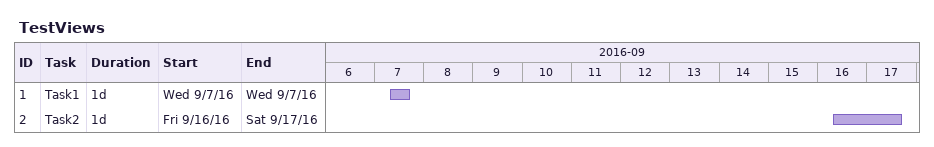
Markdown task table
TestViews

| ID | Task | Duration | Start | Finish |
|---|---|---|---|---|
| 1 | Task1 | 1d | 2016-09-07 | 2016-09-07 |
| 2 | Task2 | 1d | 2016-09-16 | 2016-09-17 |
